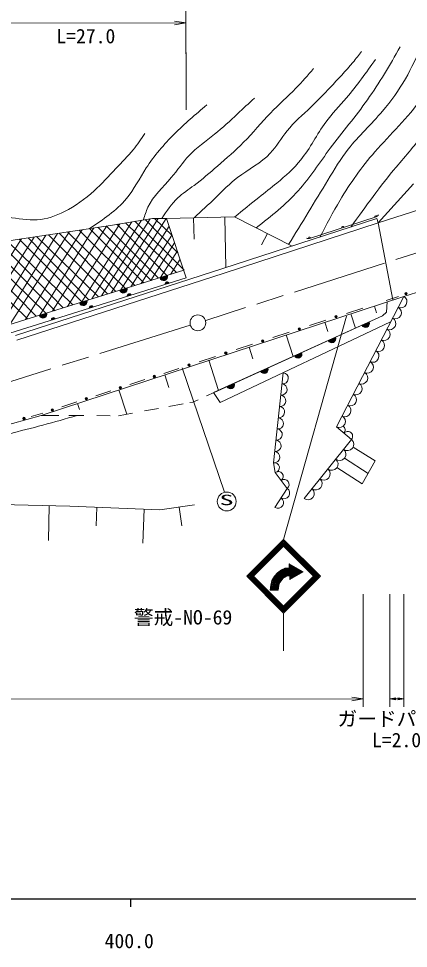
# Model space of a CAD drawing. Units: millimetres, scale not verified. Extents: x -199886483 to 680000, y -5525939 to 380000.
# Drawn here: x 453818 to 503249, y 198715 to 316621 of the extents above; entities that cross this region are included whole.
import ezdxf
from ezdxf.enums import TextEntityAlignment as Align

# ---------------------------------------------------------------- set-up
doc = ezdxf.new("R2010")
doc.units = ezdxf.units.MM
doc.header["$LTSCALE"] = 1000
doc.linetypes.add('CHAIN', pattern=[18.5, 12, -1.5, 3.5, -1.5])
for name, color, linetype, lineweight in [('M-BGD', 7, 'Continuous', 13), ('M-BMK-SRVR', 3, 'Continuous', 13), ('M-STR-STR1', 1, 'Continuous', 13), ('M-STR-STR3', 7, 'Continuous', 13), ('M-STR-STRC', 7, 'Continuous', 13), ('M-TTL-BAND', 7, 'Continuous', 25)]:
    doc.layers.add(name, color=color, linetype=linetype, lineweight=lineweight)
doc.styles.add('ＭＳ ゴシック', font='')
doc.styles.get('ＭＳ ゴシック').set_extended_font_data('MS Gothic')

# ---------------------------------------------------------------- blocks, each defined once
blk = doc.blocks.new('open_arrow')
at = {"color": 0, "linetype": 'Continuous', "lineweight": -2}
blk.add_lwpolyline([(7.5, 1.25), (0, 0), (7.5, -1.25)], dxfattribs=at)

msp = doc.modelspace()

# ---------------------------------------------------------------- linework, layer by layer
at = {"layer": 'M-BGD'}
for p, q in [((503910, 295672), (499411, 290721)), ((470515, 291244), (464338, 281462)), ((465457, 290405), (470800, 291291)), ((471511, 291287), (465544, 281837)), ((472512, 291281), (466793, 282226)), ((470800, 291291), (472593, 291281)), ((471055, 291290), (473309, 289099)), ((472593, 291281), (481198, 291492)), ((472593, 291281), (475066, 283747)), ((476067, 288643), (476000, 291365)), ((499228, 291282), (479719, 284912)), ((480115, 285041), (479957, 291462)), ((481198, 291492), (488508, 287782)), ((499149, 291480), (490720, 288746)), ((499228, 291282), (499414, 290712)), ((451977, 288338), (465457, 290405)), ((463359, 290084), (456494, 279023)), ((465022, 290339), (458105, 279543)), ((466653, 290604), (460035, 280124)), ((468156, 290853), (461847, 280688)), ((469393, 291058), (463088, 281073)), ((463871, 290162), (470629, 283418)), ((464938, 290326), (471568, 283710)), ((466268, 290540), (472624, 284039)), ((467359, 290721), (473846, 284419)), ((472910, 290315), (468048, 282616)), ((468574, 290922), (474796, 284714)), ((469876, 291138), (474037, 286881)), ((499396, 290706), (479904, 284341)), ((455793, 288923), (446796, 274677)), ((457285, 289152), (449685, 276906)), ((458730, 289374), (451305, 277409)), ((460252, 289607), (452718, 277849)), ((461870, 289855), (454672, 278457)), ((456099, 288970), (463951, 281342)), ((457591, 289199), (465105, 281701)), ((458954, 289408), (466166, 282031)), ((460007, 289570), (467458, 282331)), ((461497, 289798), (468541, 282769)), ((462802, 289998), (469689, 283126)), ((473243, 289163), (469368, 283026)), ((484634, 287913), (485375, 289372)), ((454171, 288675), (444942, 274273)), ((451544, 288054), (459468, 279948)), ((452399, 288403), (460706, 280333)), ((453895, 288632), (461854, 280690)), ((455051, 288810), (462724, 280960)), ((473604, 288200), (470574, 283401)), ((449568, 286756), (457277, 279267)), ((450594, 287430), (458474, 279567)), ((473948, 287153), (471824, 283790)), ((447726, 285547), (454939, 278540)), ((448810, 286259), (456026, 278878)), ((474292, 286103), (473078, 284180)), ((474753, 284701), (449255, 276772)), ((449255, 276772), (474753, 284701)), ((479719, 284912), (453411, 276439)), ((479904, 284341), (453580, 275863)), ((475066, 283747), (450999, 276181)), ((502651, 281396), (456670, 266311)), ((494125, 264848), (502651, 281396)), ((500450, 280873), (501994, 281395)), ((500457, 279381), (500549, 280706)), ((497454, 279916), (495381, 279235)), ((499213, 279319), (498932, 280176)), ((478550, 269189), (499948, 278926)), ((478628, 269225), (499948, 278926)), ((492791, 278385), (490718, 277704)), ((496554, 277382), (495958, 279200)), ((499948, 278926), (500457, 279381)), ((499948, 278926), (500457, 279381)), ((479396, 267944), (500989, 278171)), ((493013, 276954), (492634, 278110)), ((488128, 276853), (486055, 276172)), ((488643, 273782), (487749, 276507)), ((483464, 275322), (481392, 274641)), ((483540, 273486), (483054, 274967)), ((478801, 273790), (476729, 273109)), ((479186, 269479), (477937, 273288)), ((474138, 272259), (472223, 271630)), ((472870, 269859), (472347, 271454)), ((486153, 260306), (487372, 271722)), ((469829, 270845), (467913, 270216)), ((465519, 269431), (463604, 268802)), ((467538, 266457), (466525, 269544)), ((477642, 268774), (478628, 269225)), ((478550, 269189), (479396, 267944)), ((461210, 268017), (459295, 267388)), ((461539, 267051), (461285, 267825)), ((472885, 267434), (474687, 267764)), ((475537, 267919), (475928, 267991)), ((475928, 267991), (476601, 268298)), ((456901, 266603), (455415, 266177)), ((466478, 266263), (468249, 266587)), ((469766, 266864), (471566, 267193)), ((456670, 266311), (447495, 263735)), ((456670, 266311), (458936, 266300)), ((460206, 266294), (462099, 266285)), ((463756, 266277), (465433, 266268)), ((496038, 263256), (494125, 264848)), ((490016, 255778), (496038, 263256)), ((496258, 262288), (499019, 260532)), ((495139, 260865), (498133, 258941)), ((486369, 259062), (486153, 260306)), ((497394, 257615), (494189, 259688)), ((499019, 260532), (497394, 257615)), ((487872, 257047), (486369, 259062)), ((486328, 254643), (487872, 257047)), ((451520, 255018), (460329, 254794)), ((457590, 250460), (457702, 254861)), ((460329, 254794), (471743, 254341)), ((471743, 254341), (476109, 254956)), ((474512, 252288), (474174, 254684)), ((463648, 252282), (463743, 254658)), ((469579, 250121), (469750, 254420))]:
    msp.add_line(p, q, dxfattribs=at)
for centre, radius in [((502959, 281722), 150), ((502959, 281722), 100), ((502959, 281722), 50), ((494086, 278810), 150), ((494086, 278810), 100), ((494086, 278810), 50), ((489423, 277278), 150), ((489423, 277278), 100), ((489423, 277278), 50), ((484760, 275747), 150), ((484760, 275747), 100), ((484760, 275747), 50), ((480096, 274216), 150), ((480096, 274216), 100), ((480096, 274216), 50), ((475433, 272684), 150), ((475433, 272684), 100), ((475433, 272684), 50), ((471026, 271237), 150), ((471026, 271237), 100), ((471026, 271237), 50), ((466716, 269823), 150), ((466716, 269823), 100), ((466716, 269823), 50), ((462407, 268409), 150), ((462407, 268409), 100), ((462407, 268409), 50), ((458098, 266995), 150), ((458098, 266995), 100), ((458098, 266995), 50), ((454486, 265911), 150), ((454486, 265911), 100), ((454486, 265911), 50)]:
    msp.add_circle(centre, radius, dxfattribs=at)
for centre, radius, start, end in [((499149, 291480), 150, 17.97057, 197.97057), ((498995, 291956), 500, 287.97057, 332.97057), ((494934, 290113), 150, 17.97057, 197.97057), ((490720, 288746), 150, 17.97057, 197.97057), ((490566, 289222), 500, 242.97057, 287.97057), ((472203, 283908), 500, 197.27292, 17.27292), ((472203, 283908), 500, 197.27292, 17.27292), ((472203, 283908), 450, 197.27292, 17.27292), ((472203, 283908), 400, 197.27292, 17.27292), ((472203, 283908), 350, 197.27292, 17.27292), ((472203, 283908), 300, 197.27292, 17.27292), ((472203, 283908), 250, 197.27292, 17.27292), ((472203, 283908), 200, 197.27292, 17.27292), ((472203, 283908), 150, 197.27292, 17.27292), ((472203, 283908), 100, 197.27292, 17.27292), ((472203, 283908), 50, 197.27292, 17.27292), ((472659, 282990), 250, 17.4503, 197.4503), ((472659, 282990), 200, 17.4503, 197.4503), ((472659, 282990), 150, 17.4503, 197.4503), ((472659, 282990), 100, 17.4503, 197.4503), ((472659, 282990), 50, 17.4503, 197.4503), ((467103, 282322), 500, 197.27292, 17.27292), ((467103, 282322), 500, 197.27292, 17.27292), ((467103, 282322), 450, 197.27292, 17.27292), ((467103, 282322), 400, 197.27292, 17.27292), ((467103, 282322), 350, 197.27292, 17.27292), ((467103, 282322), 300, 197.27292, 17.27292), ((467103, 282322), 250, 197.27292, 17.27292), ((467103, 282322), 200, 197.27292, 17.27292), ((467103, 282322), 150, 197.27292, 17.27292), ((467103, 282322), 100, 197.27292, 17.27292), ((467103, 282322), 50, 197.27292, 17.27292), ((462004, 280736), 500, 197.27292, 17.27292), ((462004, 280736), 500, 197.27292, 17.27292), ((462004, 280736), 450, 197.27292, 17.27292), ((462004, 280736), 400, 197.27292, 17.27292), ((462004, 280736), 350, 197.27292, 17.27292), ((462004, 280736), 300, 197.27292, 17.27292), ((462004, 280736), 250, 197.27292, 17.27292), ((462004, 280736), 200, 197.27292, 17.27292), ((462004, 280736), 150, 197.27292, 17.27292), ((462004, 280736), 100, 197.27292, 17.27292), ((462004, 280736), 50, 197.27292, 17.27292), ((467846, 281477), 250, 17.4503, 197.4503), ((467846, 281477), 200, 17.4503, 197.4503), ((467846, 281477), 150, 17.4503, 197.4503), ((467846, 281477), 100, 17.4503, 197.4503), ((467846, 281477), 50, 17.4503, 197.4503), ((502296, 280706), 776, 242.7398, 62.7398), ((463032, 279964), 250, 17.4503, 197.4503), ((463032, 279964), 200, 17.4503, 197.4503), ((463032, 279964), 150, 17.4503, 197.4503), ((463032, 279964), 100, 17.4503, 197.4503), ((463032, 279964), 50, 17.4503, 197.4503), ((501585, 279327), 776, 242.7398, 62.7398), ((456904, 279151), 500, 197.27292, 17.27292), ((456904, 279151), 500, 197.27292, 17.27292), ((456904, 279151), 450, 197.27292, 17.27292), ((456904, 279151), 400, 197.27292, 17.27292), ((456904, 279151), 350, 197.27292, 17.27292), ((456904, 279151), 300, 197.27292, 17.27292), ((456904, 279151), 250, 197.27292, 17.27292), ((456904, 279151), 200, 197.27292, 17.27292), ((456904, 279151), 150, 197.27292, 17.27292), ((456904, 279151), 100, 197.27292, 17.27292), ((456904, 279151), 50, 197.27292, 17.27292), ((458219, 278451), 250, 17.4503, 197.4503), ((458219, 278451), 200, 17.4503, 197.4503), ((458219, 278451), 150, 17.4503, 197.4503), ((458219, 278451), 100, 17.4503, 197.4503), ((458219, 278451), 50, 17.4503, 197.4503), ((500875, 277948), 776, 242.7398, 62.7398), ((497808, 277952), 500, 204.46573, 24.46573), ((497808, 277952), 500, 204.46573, 24.46573), ((497808, 277952), 450, 204.46573, 24.46573), ((497808, 277952), 400, 204.46573, 24.46573), ((497808, 277952), 350, 204.46573, 24.46573), ((497808, 277952), 300, 204.46573, 24.46573), ((497808, 277952), 250, 204.46573, 24.46573), ((497808, 277952), 200, 204.46573, 24.46573), ((497808, 277952), 150, 204.46573, 24.46573), ((497808, 277952), 100, 204.46573, 24.46573), ((497808, 277952), 50, 204.46573, 24.46573), ((500164, 276570), 776, 242.7398, 62.7398), ((493529, 276005), 500, 204.46573, 24.46573), ((493529, 276005), 500, 204.46573, 24.46573), ((493529, 276005), 450, 204.46573, 24.46573), ((493529, 276005), 400, 204.46573, 24.46573), ((493529, 276005), 350, 204.46573, 24.46573), ((493529, 276005), 300, 204.46573, 24.46573), ((493529, 276005), 250, 204.46573, 24.46573), ((493529, 276005), 200, 204.46573, 24.46573), ((493529, 276005), 150, 204.46573, 24.46573), ((493529, 276005), 100, 204.46573, 24.46573), ((493529, 276005), 50, 204.46573, 24.46573), ((499454, 275191), 776, 242.7398, 62.7398), ((489249, 274058), 500, 204.46573, 24.46573), ((489249, 274058), 500, 204.46573, 24.46573), ((489249, 274058), 450, 204.46573, 24.46573), ((489249, 274058), 400, 204.46573, 24.46573), ((489249, 274058), 350, 204.46573, 24.46573), ((489249, 274058), 300, 204.46573, 24.46573), ((489249, 274058), 250, 204.46573, 24.46573), ((489249, 274058), 200, 204.46573, 24.46573), ((489249, 274058), 150, 204.46573, 24.46573), ((489249, 274058), 100, 204.46573, 24.46573), ((489249, 274058), 50, 204.46573, 24.46573), ((498743, 273812), 776, 242.7398, 62.7398), ((498033, 272433), 776, 242.7398, 62.7398), ((484969, 272110), 500, 204.46573, 24.46573), ((484969, 272110), 500, 204.46573, 24.46573), ((484969, 272110), 450, 204.46573, 24.46573), ((484969, 272110), 400, 204.46573, 24.46573), ((484969, 272110), 350, 204.46573, 24.46573), ((484969, 272110), 300, 204.46573, 24.46573), ((484969, 272110), 250, 204.46573, 24.46573), ((484969, 272110), 200, 204.46573, 24.46573), ((484969, 272110), 150, 204.46573, 24.46573), ((484969, 272110), 100, 204.46573, 24.46573), ((484969, 272110), 50, 204.46573, 24.46573), ((487296, 271008), 718, 263.90741, 83.90741), ((497322, 271054), 776, 242.7398, 62.7398), ((480689, 270163), 500, 204.46573, 24.46573), ((480689, 270163), 500, 204.46573, 24.46573), ((480689, 270163), 450, 204.46573, 24.46573), ((480689, 270163), 400, 204.46573, 24.46573), ((480689, 270163), 350, 204.46573, 24.46573), ((480689, 270163), 300, 204.46573, 24.46573), ((480689, 270163), 250, 204.46573, 24.46573), ((480689, 270163), 200, 204.46573, 24.46573), ((480689, 270163), 150, 204.46573, 24.46573), ((480689, 270163), 100, 204.46573, 24.46573), ((480689, 270163), 50, 204.46573, 24.46573), ((487143, 269581), 718, 263.90741, 83.90741), ((496612, 269675), 776, 242.7398, 62.7398), ((486991, 268154), 718, 263.90741, 83.90741), ((495901, 268296), 776, 242.7398, 62.7398), ((486839, 266727), 718, 263.90741, 83.90741), ((495191, 266917), 776, 242.7398, 62.7398), ((486686, 265301), 718, 263.90741, 83.90741), ((494480, 265538), 776, 242.7398, 62.7398), ((486534, 263874), 718, 263.90741, 83.90741), ((494603, 264450), 622, 320.22905, 52.67557), ((495559, 263654), 622, 320.22905, 140.22905), ((486382, 262447), 718, 263.90741, 83.90741), ((495536, 262633), 800, 231.1588, 51.1588), ((494532, 261387), 800, 231.1588, 51.1588), ((486230, 261020), 718, 263.90741, 83.90741), ((493529, 260140), 800, 231.1588, 51.1588), ((486261, 259684), 631, 279.81702, 99.81702), ((492525, 258894), 800, 231.1588, 51.1588), ((486744, 258558), 628, 306.70897, 126.70897), ((491522, 257648), 800, 231.1588, 51.1588), ((487486, 256446), 714, 237.29939, 57.29939), ((487496, 257551), 628, 306.70897, 126.70897), ((490518, 256402), 800, 231.1588, 51.1588), ((486714, 255244), 714, 237.29939, 57.29939)]:
    msp.add_arc(centre, radius, start, end, dxfattribs=at)
for points, knots in [([(492034, 288910), (492855, 290488), (493675, 292065), (494584, 293592), (495869, 295752), (497330, 297811), (498989, 299712), (500965, 301977), (503222, 304018), (504881, 306494), (505909, 308028), (506708, 309730), (507413, 311455), (507943, 312751), (508421, 314060), (508899, 315368)], [0, 0, 0, 0, 1, 1, 1, 2, 2, 2, 3, 3, 3, 4, 4, 4, 5, 5, 5, 5]), ([(495997, 290229), (497832, 292799), (499666, 295370), (501704, 297799), (502931, 299261), (504231, 300671), (505256, 302264), (506159, 303670), (506848, 305218), (507733, 306647), (508373, 307681), (509115, 308652), (509729, 309693), (510870, 311628), (511565, 313802), (512260, 315976)], [0, 0, 0, 0, 1, 1, 1, 2, 2, 2, 3, 3, 3, 4, 4, 4, 5, 5, 5, 5]), ([(476073, 291366), (476992, 292209), (477912, 293052), (478808, 293921), (479707, 294792), (480582, 295690), (481579, 296455), (482957, 297511), (484569, 298313), (485739, 299558), (486534, 300404), (487126, 301455), (487860, 302375), (488748, 303490), (489845, 304413), (490877, 305397), (491721, 306200), (492522, 307044), (493324, 307887), (494314, 308927), (495306, 309966), (496219, 311072), (496595, 311527), (496958, 311993), (497320, 312460)], [0, 0, 0, 0, 1, 1, 1, 2, 2, 2, 3, 3, 3, 4, 4, 4, 5, 5, 5, 6, 6, 6, 7, 7, 7, 8, 8, 8, 8]), ([(483956, 290092), (485830, 291568), (487705, 293043), (489279, 294793), (490773, 296455), (491997, 298364), (493336, 300178), (494873, 302262), (496562, 304220), (498054, 306319), (499573, 308457), (500889, 310741), (502205, 313026)], [0, 0, 0, 0, 1, 1, 1, 2, 2, 2, 3, 3, 3, 4, 4, 4, 4]), ([(488055, 287983), (489720, 290695), (491385, 293407), (493040, 296141), (493851, 297482), (494660, 298829), (495615, 300058), (496939, 301760), (498544, 303238), (499957, 304883), (501053, 306158), (502033, 307535), (502867, 308990), (503652, 310361), (504309, 311801), (504965, 313241)], [0, 0, 0, 0, 1, 1, 1, 2, 2, 2, 3, 3, 3, 4, 4, 4, 5, 5, 5, 5]), ([(481232, 291475), (482249, 292307), (483266, 293140), (484294, 293956), (485052, 294558), (485816, 295151), (486568, 295767), (487665, 296667), (488736, 297617), (489616, 298716), (490801, 300196), (491642, 301945), (492768, 303475), (493571, 304567), (494520, 305547), (495403, 306579), (496724, 308123), (497897, 309782), (499071, 311442)], [0, 0, 0, 0, 1, 1, 1, 2, 2, 2, 3, 3, 3, 4, 4, 4, 5, 5, 5, 6, 6, 6, 6]), ([(471981, 291284), (472598, 292206), (473215, 293127), (474004, 293873), (474632, 294466), (475368, 294948), (476071, 295468), (477108, 296235), (478071, 297082), (479041, 297925), (480170, 298904), (481309, 299878), (482356, 300942), (483531, 302136), (484589, 303446), (485757, 304648), (486803, 305726), (487939, 306717), (488985, 307794), (489764, 308596), (490494, 309445), (491223, 310294)], [0, 0, 0, 0, 1, 1, 1, 2, 2, 2, 3, 3, 3, 4, 4, 4, 5, 5, 5, 6, 6, 6, 7, 7, 7, 7]), ([(462823, 290002), (464525, 291133), (466227, 292265), (467483, 293789), (468453, 294965), (469157, 296375), (470002, 297678), (471023, 299252), (472249, 300672), (473572, 301988), (474874, 303282), (476270, 304474), (477667, 305667)], [0, 0, 0, 0, 1, 1, 1, 2, 2, 2, 3, 3, 3, 4, 4, 4, 4]), ([(469657, 291102), (469821, 291645), (469985, 292187), (470220, 292690), (470890, 294120), (472138, 295225), (473178, 296464), (473951, 297384), (474610, 298379), (475420, 299234), (476384, 300250), (477562, 301067), (478665, 301957), (479678, 302775), (480628, 303654), (481576, 304537), (482292, 305205), (483008, 305874), (483723, 306544)], [0, 0, 0, 0, 1, 1, 1, 2, 2, 2, 3, 3, 3, 4, 4, 4, 5, 5, 5, 6, 6, 6, 6]), ([(433400, 283497), (434151, 284178), (434901, 284860), (435610, 285603), (436707, 286753), (437704, 288051), (438998, 288899), (440279, 289740), (441852, 290140), (443389, 290525), (444751, 290867), (446084, 291197), (447447, 291387), (449109, 291619), (450815, 291642), (452508, 291438), (453743, 291289), (454970, 291019), (456184, 291106), (457367, 291190), (458536, 291612), (459621, 292158), (461009, 292856), (462260, 293757), (463391, 294787), (464364, 295671), (465247, 296651), (466159, 297605), (466908, 298388), (467675, 299154), (468354, 299994), (468883, 300648), (469358, 301348), (469832, 302048)], [0, 0, 0, 0, 1, 1, 1, 2, 2, 2, 3, 3, 3, 4, 4, 4, 5, 5, 5, 6, 6, 6, 7, 7, 7, 8, 8, 8, 9, 9, 9, 10, 10, 10, 11, 11, 11, 11]), ([(401678, 258847), (403476, 257964), (405275, 257081), (407124, 256318), (408799, 255627), (410516, 255034), (412302, 254656), (414041, 254287), (415847, 254122), (417588, 254369), (418775, 254538), (419933, 254898), (421099, 255204), (421783, 255383), (422471, 255543), (423162, 255676), (426616, 256337), (430183, 256301), (433660, 256877), (436311, 257316), (438909, 258110), (441370, 259198), (443736, 260245), (445976, 261563), (448355, 262533), (451095, 263651), (454021, 264308), (456898, 265073), (458354, 265460), (459797, 265874), (461241, 266289)], [0, 0, 0, 0, 1, 1, 1, 2, 2, 2, 3, 3, 3, 4, 4, 4, 5, 5, 5, 6, 6, 6, 7, 7, 7, 8, 8, 8, 9, 9, 9, 10, 10, 10, 10])]:
    msp.add_open_spline(points, degree=3, knots=knots, dxfattribs=at)
at = {"layer": 'M-BMK-SRVR'}
msp.add_circle((476556, 278039), 1000, dxfattribs=at)
at = {"layer": 'M-STR-STR1', "color": 2, "linetype": 'CHAIN'}
for p, q in [((570711, 308132), (477541, 278349)), ((475584, 277727), (446139, 268528))]:
    msp.add_line(p, q, dxfattribs=at)
at = {"layer": 'M-STR-STR1'}
for p, q in [((522179, 297984), (499394, 290716)), ((499394, 290716), (501270, 280955)), ((502651, 281396), (523266, 287920))]:
    msp.add_line(p, q, dxfattribs=at)
at = {"layer": 'M-STR-STR3'}
for p, q in [((475053, 305044), (475041, 324847)), ((475053, 305501), (475041, 324754)), ((449539, 316053), (475046, 316068)), ((497519, 243619), (497528, 229347)), ((500887, 243621), (500896, 229349)), ((502674, 243622), (502682, 229350)), ((392306, 230284), (497527, 230347)), ((500895, 230349), (502682, 230350))]:
    msp.add_line(p, q, dxfattribs=at)
at = {"layer": 'M-STR-STRC'}
for p, q in [((487413, 250579), (495394, 278908)), ((479915, 256552), (474554, 272350)), ((482749, 245909), (487413, 250579)), ((482890, 245909), (487413, 250438)), ((483032, 245909), (487413, 250296)), ((483173, 245910), (487413, 250155)), ((483244, 245839), (487484, 250084)), ((483315, 245768), (487555, 250013)), ((487272, 250013), (491517, 245773)), ((487343, 250084), (491588, 245844)), ((487413, 250579), (492083, 245915)), ((487413, 250438), (491941, 245915)), ((487413, 250296), (491800, 245915)), ((487413, 250155), (491658, 245915)), ((483385, 245697), (487625, 249943)), ((487201, 249942), (491446, 245702)), ((487602, 246944), (486647, 246348)), ((487141, 246740), (486647, 246348)), ((487633, 246845), (486717, 246274)), ((487665, 246747), (486786, 246199)), ((487696, 246649), (486856, 246125)), ((487728, 246551), (486925, 246050)), ((487759, 246453), (486994, 245976)), ((487602, 246944), (487141, 246740)), ((488134, 246977), (487602, 246944)), ((488234, 246883), (487633, 246845)), ((488234, 246783), (487665, 246747)), ((488234, 246683), (487696, 246649)), ((488235, 246583), (487728, 246551)), ((488235, 246483), (487759, 246453)), ((488134, 246977), (488131, 246977)), ((488134, 246977), (488134, 247477)), ((488134, 247477), (489165, 246448)), ((488134, 247477), (489896, 246461)), ((488198, 245479), (489896, 246461)), ((488198, 245479), (489165, 246448)), ((488235, 245517), (488234, 247420)), ((488335, 245617), (488334, 247362)), ((488435, 245717), (488434, 247304)), ((488535, 245674), (488534, 247246)), ((488635, 245732), (488634, 247189)), ((488735, 245790), (488734, 247131)), ((488835, 245848), (488834, 247073)), ((488935, 245905), (488934, 247016)), ((489035, 245963), (489034, 246958)), ((489135, 246021), (489134, 246900)), ((489235, 246079), (489234, 246843)), ((489335, 246137), (489334, 246785)), ((489435, 246194), (489434, 246727)), ((489535, 246252), (489534, 246670)), ((489635, 246310), (489635, 246612)), ((489735, 246368), (489735, 246554)), ((489835, 246426), (489835, 246497)), ((482749, 245909), (487419, 241245)), ((482890, 245909), (487419, 241387)), ((483032, 245909), (487418, 241528)), ((483173, 245910), (487418, 241669)), ((483244, 245980), (487489, 241740)), ((483314, 246051), (487560, 241811)), ((483385, 246122), (487630, 241882)), ((485938, 245371), (485713, 244142)), ((485938, 245371), (485790, 244794)), ((486033, 245331), (485814, 244142)), ((486127, 245291), (485916, 244142)), ((486647, 246348), (485938, 245371)), ((486259, 245908), (485938, 245371)), ((486221, 245250), (486018, 244142)), ((486717, 246274), (486033, 245331)), ((486786, 246199), (486127, 245291)), ((486856, 246125), (486221, 245250)), ((486647, 246348), (486259, 245908)), ((486925, 246050), (486315, 245210)), ((486994, 245976), (486410, 245170)), ((487064, 245901), (486504, 245129)), ((487133, 245827), (486598, 245089)), ((487203, 245752), (486692, 245048)), ((487272, 245677), (486787, 245008)), ((486881, 244968), (487342, 245603)), ((487791, 246354), (487064, 245901)), ((487822, 246256), (487133, 245827)), ((487854, 246158), (487203, 245752)), ((487206, 241881), (491446, 246127)), ((487885, 246060), (487272, 245677)), ((487277, 241811), (491517, 246056)), ((487342, 245603), (487917, 245961)), ((487348, 241740), (491588, 245985)), ((487418, 241669), (491658, 245915)), ((487418, 241528), (491800, 245915)), ((487419, 241387), (491941, 245915)), ((487419, 241245), (492083, 245915)), ((488235, 246382), (487791, 246354)), ((488235, 246282), (487822, 246256)), ((488235, 246182), (487854, 246158)), ((488235, 246082), (487885, 246060)), ((487917, 245961), (488197, 245979)), ((488197, 245979), (488198, 245479)), ((485790, 244794), (485713, 244142)), ((486729, 244143), (485713, 244142)), ((486315, 245210), (486119, 244142)), ((486410, 245170), (486221, 244142)), ((486504, 245129), (486323, 244143)), ((486598, 245089), (486424, 244143)), ((486692, 245048), (486526, 244143)), ((486787, 245008), (486628, 244143)), ((486729, 244143), (486881, 244968)), ((487419, 241245), (487421, 236450))]:
    msp.add_line(p, q, dxfattribs=at)
msp.add_circle((480210, 255388), 1200, dxfattribs=at)
at = {"layer": 'M-TTL-BAND'}
for p, q in [((40000, 205000), (579000, 205000)), ((468000, 205000), (468000, 204000))]:
    msp.add_line(p, q, dxfattribs=at)

# ---------------------------------------------------------------- block references
at = {"layer": 'M-STR-STR3', "rotation": 180}
for p, xscale, yscale in [((475046, 316068), 193, 193), ((497527, 230347), 193, 193), ((502682, 230350), 103, 103)]:
    msp.add_blockref('open_arrow', p, dxfattribs=dict(at, xscale=xscale, yscale=yscale))
at = {"layer": 'M-STR-STR3', "xscale": 103, "yscale": 103}
msp.add_blockref('open_arrow', (500895, 230349), dxfattribs=at)

# ---------------------------------------------------------------- texts
at = {"layer": 'M-STR-STR3', "style": 'ＭＳ ゴシック'}
for s, p in [('L=27.0', (458603, 312935)), ('ガードパイプ', (494255, 226363)), ('L=2.0', (498627, 223671))]:
    msp.add_text(s, height=1833, rotation=0.035, dxfattribs=at).set_placement(p, align=Align.BOTTOM_LEFT)
at = {"layer": 'M-STR-STRC', "style": 'ＭＳ ゴシック', "width": 2}
msp.add_text('S', height=1320, rotation=0.035, dxfattribs=at).set_placement((479292, 254525), align=Align.BOTTOM_LEFT)
at = {"layer": 'M-STR-STRC', "style": 'ＭＳ ゴシック'}
msp.add_text('警戒-NO-69', height=1833, rotation=0.035, dxfattribs=at).set_placement((468435, 239231), align=Align.BOTTOM_LEFT)
at = {"layer": 'M-TTL-BAND', "style": 'ＭＳ ゴシック'}
msp.add_text('400.0', height=1833, dxfattribs=at).set_placement((467844, 198195), align=Align.BOTTOM_CENTER)

doc.saveas('drawing.dxf')
